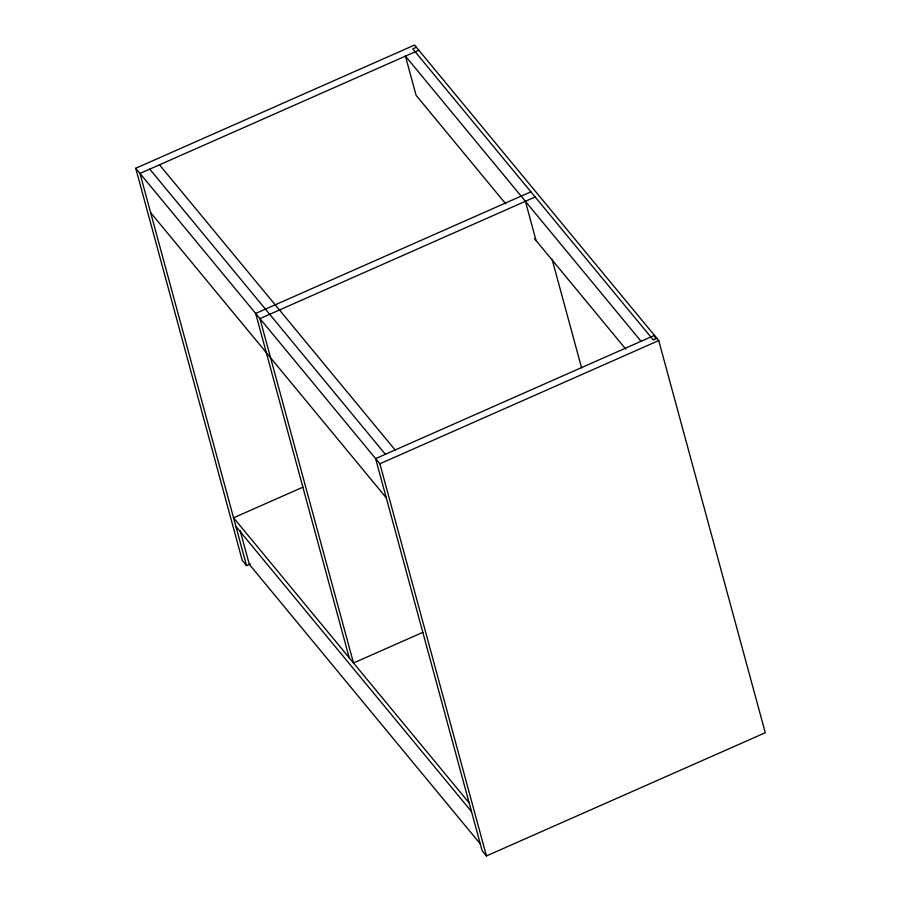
<?xml version="1.0" encoding="UTF-8"?>
<svg xmlns="http://www.w3.org/2000/svg" width="901" height="901" viewBox="0 0 901 901"><rect width="100%" height="100%" fill="white"/><g stroke="black" fill="none" stroke-linecap="round" stroke-linejoin="round"><path stroke-width="1.35" d="M250.399 563.913L246.547 565.614L242.268 560.445L135.724 168.273L414.561 45.05L658.732 340.555L765.276 732.727L486.439 855.95L482.159 850.781L375.616 458.609L654.453 335.386L655.196 338.1M416.397 47.269L412.771 48.868L653.27 339.947L656.897 338.337M418.841 50.219L139.993 173.442L246.547 565.614M530.88 191.823L255.67 313.447L349.228 657.82M535.16 196.992L259.939 318.616L353.507 662.99L422.952 632.299M303.006 487.126L233.562 517.816L469.173 802.982M135.724 168.273L379.884 463.778L658.732 340.555M641.073 341.299L405.45 56.132L416.104 95.348L505.698 203.784M534.361 238.472L625.745 349.07M159.511 164.815L395.134 449.982M149.757 169.129L385.369 454.295M150.647 212.659L386.27 497.825M235.893 526.398L471.505 811.564M480.47 844.124L249.329 564.386L240.15 530.576M552.076 259.263L581.573 367.822M525.396 201.306L536.05 240.522M379.884 463.778L486.439 855.95"/></g></svg>
